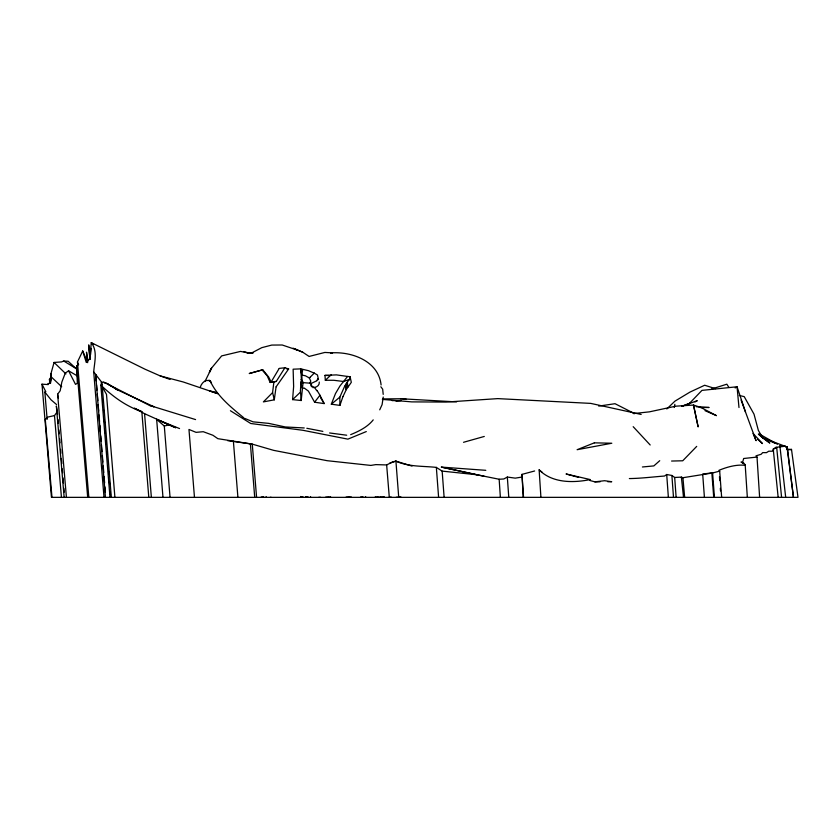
<?xml version="1.0" encoding="UTF-8"?>
<svg xmlns="http://www.w3.org/2000/svg" width="840" height="840" viewBox="0 0 840 840"><rect width="100%" height="100%" fill="white"/><g stroke="black" fill="none" stroke-linecap="round" stroke-linejoin="round"><path stroke-width="1.26" d="M342.983 396.564L346.29 389.571L351.309 382.337L350.081 376.667L347.571 376.457L339.948 386.001L335.496 393.55L331.317 404.187L339.906 405.394L339.843 397.131L344.694 386.18M301.487 380.982L300.772 368.876L308.522 370.692L314.307 373.191M523.268 497.343L521.986 474.38L534.629 470.978M300.962 379.712L301.959 380.405L300.919 382.053L300.437 390.789M319.274 382.053C319.756 385.644 316.04 387.713 312.848 387.629M383.24 397.058L382.095 404.618L379.722 409.815M786.891 448.917L787.028 447.038L785.81 446.849L787.259 447.069L793.475 497.343L787.028 447.038M90.594 354.522L91.109 348.338M300.772 368.876L293.129 369.191L293.632 386.453L292.593 399.609L301.193 400.522L303.093 382.242L301.959 380.415M301.193 400.522L300.426 390.852M104.013 497.354L93.713 371.931C94.406 362.271 97.87 351.057 91.266 342.647L89.859 358.659L86.279 362.481L82.709 350.994L77.459 362.008L88.83 497.354M50.809 380.583L50.967 373.611L54.075 362.45L61.572 361.914L63.756 361.022L68.156 361.274L76.818 369.233M61.698 386.768L51.198 376.866L50.495 383.366L47.901 383.534L48.3 384.584L42 384.174L51.45 497.354L798 497.343L791.5 449.4L787.437 449.253M273.462 396.175L272.58 392.627L273.913 381.801L270.155 382.473L267.204 375.827L262.101 369.968L249.228 373.538L262.752 369.768L268.632 376.95L271.236 382.147L272.78 381.927M272.58 392.627L263.382 401.898L274.281 399.83L276.066 386.894M302.694 369.485L301.822 375.018L302.117 382.904L301.865 382.137M674.268 407.484L674.856 404.334M350.081 376.667L349.43 379.397L343.581 381.507L333.889 380.289L325.332 380.257L324.965 375.396L336.441 374.881L347.55 376.446M339.906 405.394L342.941 396.648M271.772 380.919L279.048 368.676M200.193 387.419C201.296 383.702 204.624 379.418 208.971 380.552L210.452 381.538C217.35 396.155 231.053 407.369 243.6 417.627M316.785 390.747L314.601 387.608L311.157 385.675L310.905 383.24L311.556 385.182M204.928 381.538L211.596 368.099L209.349 372.425L210.998 368.75L221.666 355.897L240.566 351.404L249.27 353.178L247.097 352.821L253.239 352.8L250.94 353.346M344.81 385.969L347.067 382.463M273.998 381.78L276.276 381.413L284.897 367.773L288.645 368.949L276.119 386.81M347.161 382.326L348.705 380.32M49.749 383.229L49.424 379.344L51.198 376.866M316.785 380.782L311.199 383.46M316.89 380.646L318.139 378.031L317.447 374.976L314.349 373.212M66.423 497.354L57.624 394.212L60.197 390.737L61.845 382.043L65.279 373.149L68.565 370.776L77.595 376.068M51.986 497.354L45.287 419.454L48.027 417.029L54.485 415.569L57.34 411.716L56.354 405.983L64.155 497.354M304.605 388.3L308.438 391.125L314.58 402.213L319.967 395.262L316.964 390.358M348.768 380.237L349.314 379.554M373.223 419.885C367.594 427.035 358.911 431.245 350.679 434.647M688.601 404.281L701.957 390.38L737.048 386.768L745.51 412.083M759.623 497.343L757.019 457.065L743.663 458.504L742.581 462.42L743.894 463.187L741.038 462.011L745.175 464.572L744.524 465.255C735.861 464.468 726.947 467.072 718.977 470.306L719.681 471.125L721.654 497.343M696.707 446.387L682.731 460.782L671.58 461.044M314.16 373.202L310.495 376.866M309.666 383.471L310.79 381.171L309.362 377.99L310.296 377.055M666.813 408.954L674.94 401.153L689.997 392.081L704.676 385.245L715.428 388.657M292.593 399.609L300.29 392.291M325.332 380.257L331.202 374.787M659.736 460.688L653.856 465.906L642.411 466.977M331.317 404.187L339.843 397.131M68.565 370.776L75.516 384.384L77.343 383.24L76.629 366.041L78.593 364.57L77.459 362.008M719.681 471.125L712.603 472.962L682.92 477.719L681.376 477.11L674.678 477.477L671.895 475.482L666.708 474.495L664.555 476.028C652.775 476.91 641.361 478.401 629.36 478.569M302.558 382.599L310.842 383.24M739.305 395.451L744.23 396.648L754.026 414.194L758.363 430.416L762.657 437.871L787.259 447.069L784.959 446.271L776.076 447.29L773.241 449.106L778.166 497.343M735.158 387.954L737.048 386.768L738.98 407.526M194.471 497.343L188.969 429.461L196.066 432.348L203.27 431.707L212.919 435.267L217.844 438.669L252.273 444.129L273.651 450.356L327.159 460.698L370.85 465.423L375.795 464.615L386.652 464.94L392.826 461.843L395.923 461.149C408.839 466.988 422.636 465.895 436.349 467.397L442.155 471.114L476.805 474.747L499.159 479.252L503.822 478.968L507.329 477.057L515.235 478.139L521.944 477.068M695.005 401.94L697.274 400.659L681.88 406.35M262.101 369.968L262.752 369.768M790.534 449.883L791.5 449.4M366.293 431.571L347.897 439.142L302.841 430.28L250.73 423.497L230.412 410.729M781.578 497.343L776.727 447.741L773.241 449.106L773.504 450.23L772.139 451.206L768.747 451.206L766.469 452.655L762.678 452.613L761.166 454.262L755.979 455.858L757.019 457.065M682.185 406.077L690.28 403.074M47.145 419.36L44.846 392.07L45.791 391.724L42 384.174M389.865 463.092L395.923 461.149L411.999 466.084M711.438 389.078L726.831 384.185L728.942 387.461M270.155 382.473L271.036 382.179M463.533 442.292L484.281 436.454M162.981 497.343L156.65 419.36L164.304 426.038L168.956 424.893L175.739 427.76L144.564 413.679L134.337 408.188L141.823 411.632L148.796 497.343M714.431 497.343L712.603 472.962L711.848 472.889L702.692 474.054L704.413 497.343M272.916 381.906L276.276 381.413M598.752 406.098L615.027 403.704L634.547 413.627M284.897 367.773L279.206 368.393M395.997 401.058L401.09 400.439L392.123 400.628M589.859 480.48L594.877 481.845L604.59 480.711L611.73 481.719L607.835 481.74M104.213 382.83L106.796 383.407L117.82 390.012L115.458 388.92M633.371 413.584L649.394 411.852L675.801 406.182L693.504 405.048L700.844 407.474L716.447 415.643L704.991 410.655M261.177 497.07L263.655 496.85M270.239 497.343L271.183 497.343M300.605 497.091L303.082 496.881M305.603 497.112L308.091 496.902M318.717 497.343L320.618 497.343M325.594 497.207L329.322 496.881M346.048 497.144L349.766 496.818M360.549 497.06L363.038 496.839M375.543 497.123L378.021 496.902M374.766 497.343L375.627 497.343M378.262 497.343L384.31 496.818M390.852 497.343L390.894 496.734M396.102 497.343L400.901 496.923M93.713 371.931L101.798 382.368M383.166 398.916L400.911 398.738L456.55 401.909M594.877 481.845L600.065 481.803M227.734 440.675L252.273 444.129L256.578 497.343M700.287 407.505L709.097 407.484L696.202 406.718M109.998 497.343L100.832 385.119L102.448 385.13L101.903 382.788L103.236 381.822L149.478 405.394L195.573 419.58M329.364 375.564L324.965 375.396M346.7 435.215L329.595 432.968M286.556 368.834L288.645 368.949M304.238 427.959L285.274 426.962L268.758 423.381L253.06 421.848L244.482 418.31M400.911 398.738L405.993 399.053M476.805 474.747L441.399 467.103L485.793 470.316M786.839 449.6L789.306 449.788M382.358 399.399L411.768 401.887L446.166 402.066L497.784 398.622L590.72 403.389L641.172 414.456M779.877 445.841L784.959 446.271L779.877 445.841L785.694 497.343M320.555 397.698L324.188 403.599L314.58 402.213M304.385 388.269L302.085 387.996L300.919 382.053M248.987 353.084L251.895 352.832L261.807 347.655L271.761 345.072L282.209 344.999L297.549 350.154L293.118 348.18M306.831 428.295L322.854 431.372M215.933 392.259L209.716 390.978L217.697 393.656L183.236 381.98L160.188 375.9L145.036 369.222L91.266 342.647L93.156 344.411M441.399 467.103L484.26 476.291M578.582 477.393L566.045 473.97L590.258 479.577C573.143 483.031 552.279 483.157 539.133 469.875L540.918 497.343M243.695 351.561L249.27 353.178M149.478 405.394L153.972 406.77L118.976 390.579M160.188 375.9L170.058 379.439M91.518 343.381L93.566 344.117M179.55 428.558L156.65 419.36L168.956 424.893M302.673 352.17L295.502 349.251L302.673 352.17L309.099 356.444L324.86 352.443L332.556 352.884L330.53 352.937C351.498 351.162 378.62 361.032 381.098 384.983M141.823 411.632C126.189 406.423 112.613 396.396 100.832 385.119M775.163 443.257L762.657 437.871L769.818 443.058L758.363 434.06L761.796 437.105M209.003 380.153L210.389 380.93L211.365 383.135M759.591 434.165L777.441 444.234M309.362 377.99L305.435 375.795L301.822 375.018L300.605 369.138M117.82 390.012L106.796 383.407M63.756 361.022L76.839 369.022M776.076 447.29L776.727 447.741M380.856 386.757L382.673 389.172L383.208 394.38M539.133 469.875L542.042 472.154M56.543 404.544L50.967 399.756L44.846 392.07M757.638 439.257L762.468 443.583L753.039 433.409L756.074 440.685L741.101 400.092M54.075 362.45L65.93 373.905M633.182 426.678L650.181 444.99M324.177 403.578L319.967 395.262M49.424 379.344L50.673 381.822M311.168 385.718L311.577 386.768M82.709 350.994L87.707 362.691M318.224 378.661L318.528 379.638M273.483 396.27L274.281 399.83M57.624 394.212L58.328 398.076M88.032 361.032L86.499 352.181L87.266 361.337M681.376 477.11L683.529 497.343M210.389 380.93L210.452 381.538M682.92 477.719L684.653 497.343M380.499 496.692L380.562 497.343M351.005 496.703L351.057 497.343M330.55 496.776L330.603 497.343M310.558 496.681L310.621 497.343M305.56 496.661L305.623 497.343M300.636 496.482L300.72 497.343M266.133 496.64L266.185 497.343M89.985 359.499L88.715 344.894L89.912 359.226M57.34 411.716L57.561 414.309M58.002 419.507L58.338 423.392M58.895 429.881L59.23 433.776M59.672 438.963L60.008 442.858M60.564 449.348L60.9 453.233M61.341 458.43L61.782 463.617M62.234 468.804L62.57 472.7M63.011 477.887L63.452 483.074M63.903 488.271L64.229 492.156M347.393 382.011L347.823 387.167M76.629 366.041L87.686 497.354M50.967 373.611L51.293 377.517M54.485 415.569L61.446 497.354M96.212 380.993L95.676 374.451L105.43 497.343M96.537 384.909L96.968 390.138M97.293 394.065L97.829 400.596M98.154 404.523L98.689 411.054M99.015 414.981L99.55 421.522M99.876 425.439L100.422 431.981M100.737 435.897L101.168 441.126M101.493 445.053L102.029 451.584M102.354 455.511L102.9 462.053M103.215 465.969L103.761 472.511M104.076 476.427L104.622 482.969M104.937 486.885L105.367 492.114M386.652 464.94L389.298 497.343M250.415 444.14L254.709 497.343M233.384 441.221L237.909 497.343M164.304 426.038L170.047 497.343M144.564 413.679L151.368 497.343M114.902 497.343L106.502 394.38L102.312 386.957L111.332 497.343M101.252 382.379L101.472 384.993M101.798 388.909L102.008 391.524M102.648 399.368L102.868 401.982M103.509 409.815L103.719 412.43M104.36 420.273L104.58 422.877M105.221 430.721L105.441 433.335M106.082 441.168L106.292 443.782M106.932 451.626L107.153 454.241M108.549 471.219L108.759 473.834M109.4 481.667L109.62 484.281M110.261 492.125L110.471 494.739M395.923 461.149L398.727 497.343M711.848 472.889L713.727 497.343M719.46 476.742L719.754 480.606M720.332 488.334L720.521 490.906M442.155 471.114L444.119 497.343M436.349 467.397L438.606 497.343M674.678 477.477L676.126 497.343M671.895 475.482L673.491 497.343M666.708 474.495L668.367 497.343M507.329 477.057L508.778 497.343M521.986 474.38L523.53 497.343M745.175 464.572L747.337 497.343M499.159 479.252L500.367 497.343M594.363 442.838L577.111 449.705L611.814 443.237L594.363 442.838M698.103 426.731L693.504 405.048L698.103 426.731M346.29 389.571L345.723 384.394L346.29 389.571M365.579 497.343L365.516 496.619L365.568 497.343"/></g></svg>
